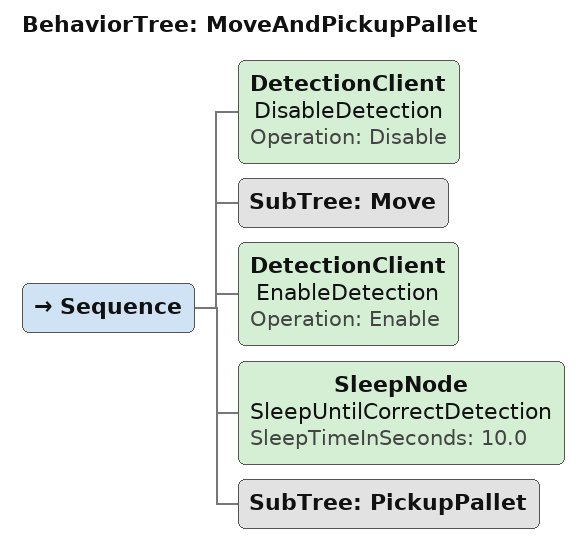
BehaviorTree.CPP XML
<root main_tree_to_execute="MoveAndPickupPallet">
  <include path="move_tree.xml"/>
  <include path="pickup_tree.xml"/>

  <BehaviorTree ID="MoveAndPickupPallet">
    <Sequence>
      <DetectionClient
        name="DisableDetection"
        Operation="Disable"/>
      <SubTree ID="Move"/>
      <DetectionClient
        name="EnableDetection"
        Operation="Enable"/>
      <SleepNode
        name="SleepUntilCorrectDetection"
        SleepTimeInSeconds="10.0"/>
      <SubTree ID="PickupPallet"/>
    </Sequence>
  </BehaviorTree>
</root>
